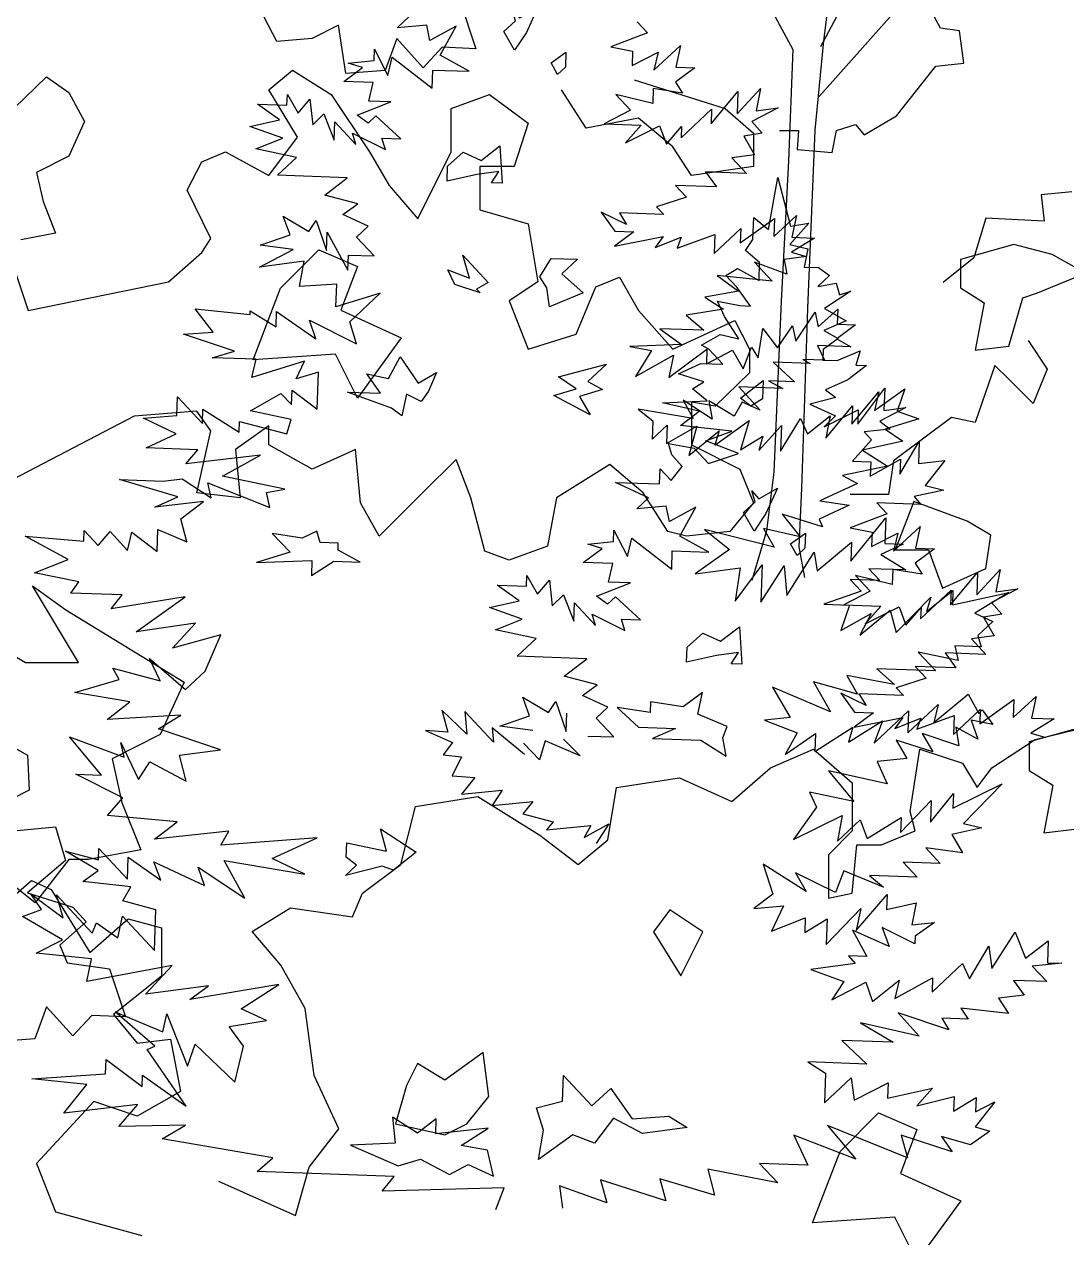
# Model space of a CAD drawing. Header units: inches. Extents: x 11.9 to 85.3, y 21.1 to 37.4.
# Drawn here: x 49.8044 to 50.142, y 23.2038 to 23.5966 of the extents above; entities that cross this region are included whole.
import ezdxf

# ---------------------------------------------------------------- set-up
doc = ezdxf.new("R2010")
doc.units = ezdxf.units.IN
doc.header["$MEASUREMENT"] = 0
doc.layers.add('CAY', color=94, linetype='Continuous')
doc.layers.add('CAY-3', color=61, linetype='Continuous')

# ---------------------------------------------------------------- blocks, each defined once
blk = doc.blocks.new('A$C76451831')
at = {"layer": 'CAY'}
for p, q in [((2471.78, 2031.89), (2478.52, 2069.28)), ((2478.52, 2069.28), (2487.71, 2034.06)), ((2460.65, 2024.58), (2461.2, 2040.42)), ((2461.2, 2040.42), (2471.78, 2031.89)), ((2500.93, 2036.32), (2487.25, 2020.93)), ((2487.71, 2034.06), (2500.93, 2036.32)), ((2455.38, 2016.6), (2460.65, 2024.58)), ((2465.51, 2008.09), (2455.38, 2016.6)), ((2487.25, 2020.93), (2500.28, 2017.75)), ((2500.28, 2017.75), (2497.56, 2004.7)), ((2465.05, 1994.95), (2465.51, 2008.09)), ((2497.56, 2004.7), (2507.97, 2004.34)), ((2507.97, 2004.34), (2515.93, 1998.62)), ((2441.16, 1998.51), (2449.49, 2003.66)), ((2449.02, 1990.07), (2441.16, 1998.51)), ((2449.49, 2003.66), (2465.05, 1994.95)), ((2515.93, 1998.62), (2507.5, 1990.75)), ((2458.97, 1976.58), (2449.02, 1990.07)), ((2507.5, 1990.75), (2520.72, 1993.01)), ((2531.39, 1987.2), (2512.38, 1974.72)), ((2520.72, 1993.01), (2523.15, 1984.77)), ((2523.15, 1984.77), (2531.39, 1987.2)), ((2435.08, 1980.13), (2451.28, 1976.85)), ((2440.13, 1969.08), (2435.08, 1980.13)), ((2450.44, 1952.85), (2440.13, 1969.08)), ((2451.28, 1976.85), (2458.97, 1976.58)), ((2512.38, 1974.72), (2527.93, 1966.01)), ((2527.93, 1966.01), (2511.82, 1958.87)), ((2423.54, 1948.35), (2436.95, 1956.04)), ((2436.95, 1956.04), (2450.44, 1952.85)), ((2522.04, 1953.07), (2511.35, 1945.28)), ((2511.82, 1958.87), (2522.04, 1953.07)), ((2428.88, 1945.44), (2423.54, 1948.35)), ((2438.93, 1934.67), (2428.88, 1945.44)), ((2511.35, 1945.28), (2511.08, 1937.59)), ((2521.49, 1937.22), (2538.05, 1944.35)), ((2538.05, 1944.35), (2534.97, 1934.03)), ((2406.96, 1927.62), (2423.09, 1935.22)), ((2423.09, 1935.22), (2438.93, 1934.67)), ((2511.08, 1937.59), (2521.49, 1937.22)), ((2534.97, 1934.03), (2542.67, 1933.76)), ((2425.34, 1921.99), (2406.96, 1927.62)), ((2542.67, 1933.76), (2529.16, 1923.36)), ((2417.01, 1916.85), (2425.34, 1921.99)), ((2427.58, 1908.32), (2417.01, 1916.85)), ((2529.16, 1923.36), (2513.05, 1916.21)), ((2536.2, 1891.38), (2555.69, 1917.44)), ((2555.69, 1917.44), (2555.12, 1901.14)), ((2395.35, 1906.72), (2427.58, 1908.32)), ((2520.56, 1910.51), (2501.81, 1905.72)), ((2513.05, 1916.21), (2520.56, 1910.51)), ((2421.88, 1900.81), (2395.35, 1906.72)), ((2408.38, 1890.4), (2421.88, 1900.81)), ((2501.81, 1905.72), (2520.1, 1897.38)), ((2512.12, 1889.5), (2536.57, 1901.79)), ((2536.57, 1901.79), (2536.2, 1891.38)), ((2571.06, 1903.31), (2552.14, 1893.54)), ((2555.12, 1901.14), (2571.06, 1903.31)), ((2445.4, 1886.39), (2408.38, 1890.4)), ((2520.1, 1897.38), (2512.12, 1889.5)), ((2552.14, 1893.54), (2559.64, 1887.84)), ((2426.57, 1879.34), (2445.4, 1886.39)), ((2559.64, 1887.84), (2540.99, 1885.77)), ((2540.99, 1885.77), (2546.23, 1880.15)), ((2402.2, 1869.31), (2399.77, 1877.55)), ((2399.77, 1877.55), (2418.24, 1874.19)), ((2418.24, 1874.19), (2428.72, 1862.94)), ((2450.28, 1870.35), (2426.57, 1879.34)), ((2546.23, 1880.15), (2532.55, 1864.76)), ((2566.67, 1855.41), (2580.63, 1878.94)), ((2580.63, 1878.94), (2580.08, 1863.1)), ((2409.61, 1860.89), (2402.2, 1869.31)), ((2428.72, 1862.94), (2450.28, 1870.35)), ((2532.55, 1864.76), (2545.68, 1864.3)), ((2545.31, 1853.88), (2567.05, 1866.27)), ((2545.68, 1864.3), (2545.31, 1853.88)), ((2567.05, 1866.27), (2566.67, 1855.41)), ((2580.08, 1863.1), (2599.18, 1865.15)), ((2599.18, 1865.15), (2584.95, 1847.06)), ((2393.31, 1848.31), (2393.69, 1859.18)), ((2393.69, 1859.18), (2401.56, 1850.74)), ((2401.56, 1850.74), (2409.61, 1860.89)), ((2361.63, 1849.42), (2393.31, 1848.31)), ((2385.26, 1838.17), (2361.63, 1849.42)), ((2584.95, 1847.06), (2598.44, 1843.87)), ((2376.83, 1830.3), (2385.26, 1838.17)), ((2598.44, 1843.87), (2576.97, 1839.18)), ((2576.97, 1839.18), (2581.76, 1833.57)), ((2398.19, 1832.28), (2376.83, 1830.3)), ((2400.53, 1821.31), (2398.19, 1832.28)), ((2419.46, 1831.53), (2400.53, 1821.31)), ((2407.86, 1810.63), (2419.46, 1831.53)), ((2581.76, 1833.57), (2550.08, 1834.68)), ((2550.08, 1834.68), (2557.51, 1826.71)), ((2557.51, 1826.71), (2530.88, 1816.76)), ((2360.15, 1806.86), (2360.43, 1815.01)), ((2360.43, 1815.01), (2370.19, 1796.08)), ((2530.88, 1816.76), (2546.62, 1813.49)), ((2546.62, 1813.49), (2546.26, 1803.08)), ((2546.26, 1803.08), (2565.18, 1812.84)), ((2562.01, 1799.81), (2581.21, 1817.72)), ((2565.18, 1812.84), (2562.01, 1799.81)), ((2581.21, 1817.72), (2577.94, 1801.97)), ((2341.5, 1804.79), (2360.15, 1806.86)), ((2351.81, 1801.71), (2341.5, 1804.79)), ((2370.19, 1796.08), (2373.37, 1809.12)), ((2373.37, 1809.12), (2402.04, 1786.81)), ((2428.75, 1799.02), (2407.86, 1810.63)), ((2338.32, 1791.75), (2351.81, 1801.71)), ((2402.04, 1786.81), (2402.5, 1799.94)), ((2402.5, 1799.94), (2428.75, 1799.02)), ((2591.52, 1801.5), (2577.56, 1791.1)), ((2577.94, 1801.97), (2591.52, 1801.5)), ((2359.59, 1791.01), (2338.32, 1791.75)), ((2356.4, 1777.52), (2359.59, 1791.01)), ((2561.55, 1786.68), (2561.17, 1775.81)), ((2582.72, 1783.22), (2561.55, 1786.68)), ((2577.56, 1791.1), (2582.72, 1783.22)), ((2622.08, 1768.24), (2639.04, 1786.69)), ((2639.04, 1786.69), (2635.75, 1770.49)), ((2297.39, 1774.6), (2297.66, 1782.29)), ((2297.66, 1782.29), (2305.35, 1768.88)), ((2305.35, 1768.88), (2313.86, 1779.01)), ((2313.86, 1779.01), (2315.93, 1760.35)), ((2347.89, 1767.39), (2372.24, 1776.97)), ((2372.24, 1776.97), (2356.4, 1777.52)), ((2561.17, 1775.81), (2534.65, 1782.18)), ((2534.65, 1782.18), (2545.14, 1770.93)), ((2603.25, 1761.19), (2622.65, 1784.54)), ((2622.65, 1784.54), (2622.08, 1768.24)), ((2292.03, 1763.9), (2276.12, 1775.34)), ((2276.12, 1775.34), (2297.39, 1774.6)), ((2315.93, 1760.35), (2323.91, 1768.23)), ((2323.91, 1768.23), (2331.4, 1749.38)), ((2545.14, 1770.93), (2526.22, 1761.16)), ((2581.6, 1751.07), (2603.62, 1771.61)), ((2603.62, 1771.61), (2603.25, 1761.19)), ((2651.69, 1772.65), (2632.77, 1762.88)), ((2635.75, 1770.49), (2651.69, 1772.65)), ((2270.57, 1759.21), (2292.03, 1763.9)), ((2294.29, 1750.68), (2270.57, 1759.21)), ((2331.4, 1749.38), (2331.86, 1762.51)), ((2331.86, 1762.51), (2347.15, 1746.11)), ((2355.85, 1761.67), (2347.89, 1767.39)), ((2361.47, 1766.92), (2355.85, 1761.67)), ((2379.47, 1750.42), (2361.47, 1766.92)), ((2526.22, 1761.16), (2552.92, 1760.23)), ((2552.92, 1760.23), (2541.6, 1747.48)), ((2541.6, 1747.48), (2566.05, 1759.77)), ((2566.05, 1759.77), (2571.02, 1746.45)), ((2571.02, 1746.45), (2581.89, 1759.22)), ((2581.89, 1759.22), (2581.6, 1751.07)), ((2632.77, 1762.88), (2640.18, 1754.46)), ((2275, 1743.19), (2294.29, 1750.68)), ((2347.15, 1746.11), (2344.72, 1754.36)), ((2344.72, 1754.36), (2368.33, 1742.65)), ((2365.9, 1750.9), (2379.47, 1750.42)), ((2368.33, 1742.65), (2365.9, 1750.9)), ((2640.18, 1754.46), (2626.96, 1752.21)), ((2626.96, 1752.21), (2634.64, 1738.79)), ((2304.23, 1736.73), (2275, 1743.19)), ((2290.64, 1724.06), (2304.23, 1736.73)), ((2634.64, 1738.79), (2618.26, 1736.64)), ((2618.26, 1736.64), (2628.74, 1725.4)), ((2340.88, 1722.3), (2290.64, 1724.06)), ((2628.74, 1725.4), (2599.32, 1726.42)), ((2599.32, 1726.42), (2607.1, 1715.73)), ((2324.58, 1709.73), (2340.88, 1722.3)), ((2577.68, 1716.75), (2585.55, 1708.32)), ((2607.1, 1715.73), (2577.68, 1716.75)), ((2348.38, 1703.45), (2324.58, 1709.73)), ((2585.55, 1708.32), (2564.01, 1701.36)), ((2337.68, 1695.67), (2348.38, 1703.45)), ((2564.01, 1701.36), (2569.25, 1695.74)), ((2294.59, 1694.45), (2313.24, 1683.37)), ((2299.57, 1681.13), (2294.59, 1694.45)), ((2313.24, 1683.37), (2318.5, 1691.35)), ((2318.5, 1691.35), (2325.91, 1669.79)), ((2355.97, 1687.32), (2337.68, 1695.67)), ((2523.99, 1697.32), (2533.94, 1683.83)), ((2542.26, 1688.52), (2523.99, 1697.32)), ((2569.25, 1695.74), (2537.11, 1696.86)), ((2537.11, 1696.86), (2542.26, 1688.52)), ((2624.27, 1675.23), (2648.9, 1692.96)), ((2648.45, 1679.83), (2664.84, 1695.12)), ((2648.9, 1692.96), (2648.45, 1679.83)), ((2664.84, 1695.12), (2661.57, 1679.37)), ((2236.31, 1685.23), (2240.6, 1669.26)), ((2254.38, 1667.88), (2236.31, 1685.23)), ((2252.8, 1684.11), (2254.38, 1667.88)), ((2273.61, 1662.02), (2252.8, 1684.11)), ((2278.01, 1673.72), (2299.57, 1681.13)), ((2325.91, 1669.79), (2326.36, 1682.92)), ((2347.54, 1679.46), (2355.97, 1687.32)), ((2547.52, 1683.35), (2533.56, 1672.96)), ((2533.94, 1683.83), (2547.52, 1683.35)), ((2578.82, 1671.38), (2605.9, 1681.31)), ((2605.43, 1667.73), (2624.63, 1685.65)), ((2605.9, 1681.31), (2605.43, 1667.73)), ((2624.63, 1685.65), (2624.27, 1675.23)), ((2272.6, 1672.39), (2273.61, 1662.02)), ((2295.85, 1653.27), (2272.6, 1672.39)), ((2301.92, 1670.62), (2278.01, 1673.72)), ((2360.21, 1665.87), (2347.54, 1679.46)), ((2533.56, 1672.96), (2568.69, 1679.89)), ((2568.69, 1679.89), (2562.98, 1671.93)), ((2562.98, 1671.93), (2581.82, 1679.44)), ((2581.82, 1679.44), (2578.82, 1671.38)), ((2677.86, 1678.8), (2661.19, 1668.5)), ((2661.57, 1679.37), (2677.86, 1678.8)), ((2664.25, 1664.12), (2722.62, 1678.28)), ((2224.56, 1670.43), (2244.05, 1661.86)), ((2240.6, 1669.26), (2224.56, 1670.43)), ((2310.84, 1662.93), (2306.71, 1649.32)), ((2336, 1652.18), (2310.84, 1662.93)), ((2323.91, 1664.2), (2336, 1652.18)), ((2341.65, 1666.52), (2360.21, 1665.87)), ((2633, 1643.47), (2664.25, 1664.12)), ((2661.19, 1668.5), (2671.96, 1665.41)), ((2244.05, 1661.86), (2237.18, 1653)), ((2306.71, 1649.32), (2295.06, 1661.39)), ((2473.21, 1643.47), (2504.46, 1657.04)), ((2504.46, 1657.04), (2532.18, 1632.86)), ((2574.04, 1612.21), (2581.11, 1657.04)), ((2581.11, 1657.04), (2611.77, 1647.01)), ((2237.18, 1653), (2250.52, 1651.57)), ((2250.52, 1651.57), (2243.68, 1637.7)), ((2611.77, 1647.01), (2622.39, 1629.32)), ((2243.68, 1637.7), (2260.17, 1636.58)), ((2260.17, 1636.58), (2250.41, 1624.7)), ((2362.36, 1629.32), (2407.77, 1636.4)), ((2407.77, 1636.4), (2445.5, 1619.29)), ((2445.5, 1619.29), (2473.21, 1643.47)), ((2622.39, 1629.32), (2633, 1643.47)), ((2250.41, 1624.7), (2279.71, 1627.56)), ((2279.71, 1627.56), (2272.61, 1616.4)), ((2355.88, 1591.57), (2362.36, 1629.32)), ((2532.18, 1632.86), (2532.18, 1598.05)), ((2217.32, 1615.75), (2262.13, 1622.83)), ((2262.13, 1622.83), (2306.94, 1595.11)), ((2272.61, 1616.4), (2301.91, 1619.26)), ((2301.91, 1619.26), (2294.59, 1610.35)), ((2206.7, 1573.87), (2217.32, 1615.75)), ((2294.59, 1610.35), (2316.52, 1604.76)), ((2577.58, 1598.05), (2574.04, 1612.21)), ((2316.52, 1604.76), (2311.64, 1598.82)), ((2311.64, 1598.82), (2343.64, 1601.95)), ((2339.03, 1593.3), (2356.71, 1603.22)), ((2343.64, 1601.95), (2339.03, 1593.3)), ((2356.71, 1603.22), (2347.62, 1589.13)), ((2306.94, 1595.11), (2334.65, 1573.87)), ((2532.18, 1598.05), (2515.08, 1580.95)), ((2553.4, 1588.03), (2577.58, 1598.05)), ((2334.65, 1573.87), (2355.88, 1591.57)), ((2532.18, 1553.22), (2535.71, 1588.03)), ((2535.71, 1588.03), (2553.4, 1588.03)), ((2515.08, 1580.95), (2515.08, 1549.69)), ((2178.99, 1553.22), (2206.7, 1573.87)), ((1916.21, 1541.69), (1940.38, 1562.33)), ((1940.38, 1562.33), (1954.53, 1555.85)), ((1954.53, 1555.85), (1982.25, 1510.43)), ((2171.92, 1536.12), (2178.99, 1553.22)), ((2515.08, 1549.69), (2532.18, 1553.22)), ((2099.39, 1525.5), (2127.11, 1542.61)), ((2127.11, 1542.61), (2171.92, 1536.12)), ((1982.25, 1510.43), (2009.96, 1534.61)), ((2009.96, 1534.61), (2034.13, 1528.12)), ((2034.13, 1528.12), (2034.13, 1493.32)), ((2120.03, 1501.32), (2099.39, 1525.5)), ((2137.72, 1470.05), (2120.03, 1501.32)), ((2034.13, 1493.32), (1999.34, 1465.6)), ((2144.2, 1421.69), (2137.72, 1470.05)), ((1999.34, 1465.6), (2016.44, 1444.95)), ((2016.44, 1444.95), (2040.62, 1447.9)), ((2040.62, 1447.9), (2047.69, 1410.15)), ((2161.89, 1383.34), (2144.2, 1421.69)), ((2047.69, 1410.15), (2016.44, 1392.45)), ((1985.19, 1403.07), (1943.92, 1358.24)), ((2016.44, 1392.45), (1985.19, 1403.07)), ((2140.67, 1355.62), (2161.89, 1383.34)), ((1943.92, 1358.24), (1957.48, 1323.44)), ((2130.64, 1320.82), (2140.67, 1355.62)), ((2075.22, 1345.59), (2130.64, 1320.82)), ((1957.48, 1323.44), (2019.98, 1306.33)), ((5325.65, 852.04), (5334.08, 859.91)), ((5347.01, 854.01), (5325.65, 852.04)), ((5349.35, 843.05), (5347.01, 854.01)), ((5368.29, 853.27), (5349.35, 843.05)), ((5356.68, 832.37), (5368.29, 853.27)), ((5498.9, 856.42), (5506.33, 848.45)), ((5506.33, 848.45), (5479.7, 838.5)), ((5308.97, 828.6), (5309.25, 836.75)), ((5309.25, 836.75), (5319.01, 817.82)), ((5377.57, 820.76), (5356.68, 832.37)), ((5479.7, 838.5), (5495.44, 835.23)), ((5495.44, 835.23), (5495.08, 824.82)), ((5495.08, 824.82), (5514, 834.58)), ((5510.83, 821.55), (5530.03, 839.46)), ((5514, 834.58), (5510.83, 821.55)), ((5530.03, 839.46), (5526.76, 823.71)), ((5287.14, 813.49), (5300.63, 823.45)), ((5290.32, 826.53), (5308.97, 828.6)), ((5300.63, 823.45), (5290.32, 826.53)), ((5319.01, 817.82), (5322.19, 830.85)), ((5322.19, 830.85), (5350.86, 808.55)), ((5540.34, 823.24), (5526.38, 812.84)), ((5526.76, 823.71), (5540.34, 823.24)), ((5049.44, 794.06), (5072.63, 816.87)), ((5072.63, 816.87), (5088.75, 805.47)), ((5350.86, 808.55), (5351.32, 821.68)), ((5351.32, 821.68), (5377.57, 820.76)), ((5088.75, 805.47), (5100.15, 784.63)), ((5308.42, 812.75), (5287.14, 813.49)), ((5305.23, 799.26), (5308.42, 812.75)), ((5510.37, 808.42), (5509.99, 797.55)), ((5531.55, 804.96), (5510.37, 808.42)), ((5526.38, 812.84), (5531.55, 804.96)), ((5552.08, 782.93), (5571.47, 806.28)), ((5570.9, 789.98), (5587.86, 808.43)), ((5571.47, 806.28), (5570.9, 789.98)), ((5587.86, 808.43), (5584.57, 792.23)), ((5240.86, 785.64), (5224.94, 797.08)), ((5224.94, 797.08), (5246.21, 796.33)), ((5246.21, 796.33), (5246.48, 804.03)), ((5246.48, 804.03), (5254.17, 790.62)), ((5254.17, 790.62), (5262.68, 800.75)), ((5262.68, 800.75), (5264.75, 782.09)), ((5296.71, 789.13), (5321.07, 798.71)), ((5321.07, 798.71), (5305.23, 799.26)), ((5509.99, 797.55), (5483.48, 803.92)), ((5483.48, 803.92), (5493.96, 792.67)), ((5264.75, 782.09), (5272.73, 789.97)), ((5272.73, 789.97), (5280.23, 771.12)), ((5304.67, 783.41), (5296.71, 789.13)), ((5310.29, 788.66), (5304.67, 783.41)), ((5328.3, 772.16), (5310.29, 788.66)), ((5493.96, 792.67), (5475.04, 782.9)), ((5530.42, 772.81), (5552.44, 793.35)), ((5552.44, 793.35), (5552.08, 782.93)), ((5600.51, 794.39), (5581.59, 784.62)), ((5584.57, 792.23), (5600.51, 794.39)), ((5100.15, 784.63), (5088.75, 759.46)), ((5219.39, 780.95), (5240.86, 785.64)), ((5243.11, 772.42), (5219.39, 780.95)), ((5280.23, 771.12), (5280.68, 784.25)), ((5280.68, 784.25), (5295.97, 767.85)), ((5475.04, 782.9), (5501.74, 781.97)), ((5501.74, 781.97), (5490.42, 769.22)), ((5490.42, 769.22), (5514.87, 781.51)), ((5514.87, 781.51), (5519.84, 768.19)), ((5519.84, 768.19), (5530.71, 780.96)), ((5530.71, 780.96), (5530.42, 772.81)), ((5581.59, 784.62), (5589, 776.2)), ((5223.82, 764.93), (5243.11, 772.42)), ((5295.97, 767.85), (5293.54, 776.09)), ((5293.54, 776.09), (5317.15, 764.39)), ((5314.72, 772.64), (5328.3, 772.16)), ((5317.15, 764.39), (5314.72, 772.64)), ((5589, 776.2), (5575.78, 773.95)), ((5575.78, 773.95), (5583.47, 760.53)), ((5253.05, 758.47), (5223.82, 764.93)), ((5088.75, 759.46), (5065.56, 747.66)), ((5239.46, 745.8), (5253.05, 758.47)), ((5583.47, 760.53), (5567.08, 758.38)), ((5567.08, 758.38), (5577.56, 747.14)), ((5065.56, 747.66), (5070.27, 726.82)), ((5289.7, 744.04), (5239.46, 745.8)), ((5273.4, 731.46), (5289.7, 744.04)), ((5577.56, 747.14), (5548.14, 748.16)), ((5548.14, 748.16), (5555.93, 737.47)), ((5526.51, 738.49), (5534.37, 730.06)), ((5555.93, 737.47), (5526.51, 738.49)), ((5070.27, 726.82), (5079.31, 704.01)), ((5297.2, 725.19), (5273.4, 731.46)), ((5534.37, 730.06), (5512.83, 723.1)), ((5286.51, 717.41), (5297.2, 725.19)), ((5472.81, 719.06), (5482.76, 705.57)), ((5491.08, 710.26), (5472.81, 719.06)), ((5518.07, 717.48), (5485.93, 718.6)), ((5485.93, 718.6), (5491.08, 710.26)), ((5512.83, 723.1), (5518.07, 717.48)), ((5248.39, 702.87), (5243.42, 716.19)), ((5243.42, 716.19), (5262.06, 705.11)), ((5262.06, 705.11), (5267.32, 713.09)), ((5267.32, 713.09), (5274.73, 691.52)), ((5304.79, 709.06), (5286.51, 717.41)), ((5296.36, 701.2), (5304.79, 709.06)), ((5573.09, 696.97), (5597.73, 714.7)), ((5597.27, 701.57), (5613.66, 716.86)), ((5597.73, 714.7), (5597.27, 701.57)), ((5613.66, 716.86), (5610.39, 701.11)), ((5079.31, 704.01), (5054.16, 699.29)), ((5226.83, 695.46), (5248.39, 702.87)), ((5274.73, 691.52), (5275.19, 704.66)), ((5275.19, 704.66), (5290.09, 677.39)), ((5309.03, 687.61), (5296.36, 701.2)), ((5496.34, 705.09), (5482.38, 694.7)), ((5482.38, 694.7), (5517.52, 701.63)), ((5482.76, 705.57), (5496.34, 705.09)), ((5517.52, 701.63), (5511.8, 693.67)), ((5511.8, 693.67), (5530.64, 701.17)), ((5527.64, 693.12), (5554.72, 703.05)), ((5530.64, 701.17), (5527.64, 693.12)), ((5554.25, 689.47), (5573.45, 707.39)), ((5554.72, 703.05), (5554.25, 689.47)), ((5573.45, 707.39), (5573.09, 696.97)), ((5626.69, 700.54), (5610.01, 690.24)), ((5610.39, 701.11), (5626.69, 700.54)), ((5226.28, 679.62), (5250.74, 692.36)), ((5250.74, 692.36), (5226.83, 695.46)), ((5258.6, 683.93), (5226.28, 679.62)), ((5255.24, 665.46), (5258.6, 683.93)), ((5290.09, 677.39), (5290.47, 688.25)), ((5290.47, 688.25), (5309.03, 687.61)), ((5606.74, 674.49), (5583.48, 683.01)), ((5583.48, 683.01), (5596.14, 669.42)), ((5620.78, 687.15), (5604.85, 684.98)), ((5604.85, 684.98), (5606.74, 674.49)), ((5610.01, 690.24), (5620.78, 687.15)), ((5282.04, 667.24), (5255.24, 665.46)), ((5281.47, 650.94), (5282.04, 667.24)), ((5596.14, 669.42), (5556.41, 673.53)), ((5556.41, 673.53), (5571.87, 662.11)), ((5313.53, 660.7), (5281.47, 650.94)), ((5291.51, 640.16), (5313.53, 660.7)), ((5571.87, 662.11), (5547.71, 657.97)), ((5547.71, 657.97), (5561, 649.34)), ((5179.91, 649.5), (5219.64, 645.39)), ((5192.92, 632.73), (5179.91, 649.5)), ((5219.64, 645.39), (5219.74, 648.11)), ((5219.74, 648.11), (5238.37, 636.58)), ((5561, 649.34), (5534.11, 644.84)), ((5629.44, 636.52), (5643.47, 649.18)), ((5643.47, 649.18), (5643.09, 638.31)), ((5238.37, 636.58), (5238.75, 647.45)), ((5238.75, 647.45), (5267.07, 627.87)), ((5262.55, 641.18), (5296.39, 624.13)), ((5267.07, 627.87), (5262.55, 641.18)), ((5296.39, 624.13), (5291.51, 640.16)), ((5534.11, 644.84), (5546.87, 633.97)), ((5613.22, 626.21), (5627.08, 647.03)), ((5627.08, 647.03), (5629.44, 636.52)), ((5171.57, 631.21), (5192.92, 632.73)), ((5208.3, 619.04), (5171.57, 631.21)), ((5515.19, 635.07), (5530.65, 623.65)), ((5546.87, 633.97), (5515.19, 635.07)), ((5586.05, 614.01), (5589.51, 635.2)), ((5589.51, 635.2), (5599.9, 621.24)), ((5599.9, 621.24), (5610.88, 637.17)), ((5610.88, 637.17), (5613.22, 626.21)), ((5656.22, 637.86), (5642.73, 627.9)), ((5643.09, 638.31), (5656.22, 637.86)), ((5530.65, 623.65), (5493.44, 622.23)), ((5493.44, 622.23), (5509.21, 619.42)), ((5575.36, 606.23), (5581.34, 621.88)), ((5581.34, 621.88), (5586.05, 614.01)), ((5628.96, 622.94), (5634.03, 612.34)), ((5652.95, 622.1), (5628.96, 622.94)), ((5642.73, 627.9), (5652.95, 622.1)), ((5192.27, 614.16), (5208.3, 619.04)), ((5223.95, 613.06), (5192.27, 614.16)), ((5220.78, 600.02), (5223.95, 613.06)), ((5509.21, 619.42), (5497.68, 600.78)), ((5497.68, 600.78), (5524.95, 616.15)), ((5521.67, 599.94), (5549.11, 620.29)), ((5524.95, 616.15), (5521.67, 599.94)), ((5549.11, 620.29), (5548.75, 609.88)), ((5548.75, 609.88), (5567.67, 619.64)), ((5567.67, 619.64), (5575.36, 606.23)), ((5618.19, 612.89), (5623.52, 609.98)), ((5634.03, 612.34), (5618.19, 612.89)), ((5258.8, 611.84), (5220.78, 600.02)), ((5252.91, 598.9), (5258.8, 611.84)), ((5268.94, 603.78), (5252.91, 598.9)), ((5268.01, 577.07), (5268.94, 603.78)), ((5596.82, 610.92), (5612.19, 596.78)), ((5623.52, 609.98), (5596.82, 610.92)), ((5612.19, 596.78), (5593.63, 597.43)), ((5593.63, 597.43), (5603.87, 592.08)), ((5219.94, 576.02), (5241.67, 588.41)), ((5241.67, 588.41), (5249.55, 580.43)), ((5249.55, 580.43), (5249.91, 590.84)), ((5249.91, 590.84), (5268.01, 577.07)), ((5603.87, 592.08), (5572.18, 593.19)), ((5572.18, 593.19), (5587.46, 576.34)), ((5653.72, 566.32), (5673.11, 589.67)), ((5669.92, 576.18), (5691.77, 591.73)), ((5673.11, 589.67), (5669.92, 576.18)), ((5691.77, 591.73), (5686.22, 575.61)), ((5166.8, 572.44), (5167.27, 586.02)), ((5167.27, 586.02), (5185.18, 566.81)), ((5552.79, 569.84), (5531.98, 583.71)), ((5531.98, 583.71), (5539.21, 570.31)), ((5568.73, 572), (5550.53, 583.07)), ((5550.53, 583.07), (5552.79, 569.84)), ((5574.52, 582.23), (5568.73, 572)), ((5587.46, 576.34), (5574.52, 582.23)), ((5634.78, 556.1), (5654.18, 579.45)), ((5654.18, 579.45), (5653.72, 566.32)), ((5142.71, 570.56), (5166.8, 572.44)), ((5166.34, 559.31), (5142.71, 570.56)), ((5185.18, 566.81), (5185.54, 577.23)), ((5185.54, 577.23), (5211.69, 560.45)), ((5249.17, 569.56), (5219.94, 576.02)), ((5246.09, 559.24), (5249.17, 569.56)), ((5499.57, 577.14), (5510.15, 568.61)), ((5539.21, 570.31), (5499.57, 577.14)), ((5554.86, 551.18), (5579.49, 568.91)), ((5579.49, 568.91), (5573.32, 547.82)), ((5602.29, 546.81), (5616.7, 570.33)), ((5616.7, 570.33), (5621.75, 559.27)), ((5621.75, 559.27), (5638.07, 572.3)), ((5638.07, 572.3), (5634.78, 556.1)), ((5701.88, 570.07), (5677.61, 562.76)), ((5686.22, 575.61), (5701.88, 570.07)), ((5211.69, 560.45), (5211.96, 568.14)), ((5211.96, 568.14), (5246.09, 559.24)), ((5510.15, 568.61), (5509.69, 555.48)), ((5509.69, 555.48), (5520.47, 565.53)), ((5520.47, 565.53), (5520.01, 552.4)), ((5520.01, 552.4), (5541.74, 564.79)), ((5541.74, 564.79), (5536.02, 543.68)), ((5536.02, 543.68), (5557.94, 561.5)), ((5557.94, 561.5), (5554.86, 551.18)), ((5586.44, 547.36), (5602.93, 565.37)), ((5602.93, 565.37), (5602.29, 546.81)), ((5677.61, 562.76), (5690.45, 554.15)), ((5144.69, 549.18), (5166.34, 559.31)), ((5573.32, 547.82), (5589.52, 557.68)), ((5589.52, 557.68), (5586.44, 547.36)), ((5690.45, 554.15), (5661.22, 547.47)), ((5181.8, 547.89), (5144.69, 549.18)), ((5173.29, 537.76), (5181.8, 547.89)), ((5226.98, 544.04), (5173.29, 537.76)), ((5199.71, 528.68), (5226.98, 544.04)), ((5661.22, 547.47), (5679.4, 535.95)), ((5679.4, 535.95), (5646.99, 529.38)), ((5683.65, 539.8), (5680.11, 515.62)), ((5125.31, 526.29), (5156.99, 525.18)), ((5167.47, 513.94), (5125.31, 526.29)), ((5156.99, 525.18), (5170.65, 526.97)), ((5170.65, 526.97), (5191.46, 513.1)), ((5244.7, 519.4), (5199.71, 528.68)), ((5646.99, 529.38), (5657.66, 523.56)), ((5189.12, 524.06), (5233.82, 506.18)), ((5191.46, 513.1), (5189.12, 524.06)), ((5231.48, 517.14), (5244.7, 519.4)), ((5233.82, 506.18), (5231.48, 517.14)), ((5657.66, 523.56), (5630.49, 510.91)), ((5150.9, 506.35), (5167.47, 513.94)), ((5185.94, 510.57), (5150.9, 506.35)), ((5169.64, 497.99), (5185.94, 510.57)), ((5651.68, 507.91), (5630.03, 497.78)), ((5630.49, 510.91), (5651.68, 507.91)), ((5680.11, 515.62), (5652.4, 515.62)), ((5632.55, 492.25), (5603.42, 501.43)), ((5603.42, 501.43), (5616.44, 485.11)), ((5652.99, 467.51), (5678.1, 498.82)), ((5678.1, 498.82), (5677.45, 480.26)), ((5152.5, 474.56), (5153.06, 490.41)), ((5153.06, 490.41), (5174.04, 481.52)), ((5174.04, 481.52), (5169.64, 497.99)), ((5597.6, 477.61), (5547.29, 490.25)), ((5547.29, 490.25), (5565.37, 476.01)), ((5589.92, 491.02), (5597.6, 477.61)), ((5616.44, 485.11), (5589.92, 491.02)), ((5630.03, 497.78), (5632.55, 492.25)), ((5057.27, 485.6), (5099.74, 481.85)), ((5088.4, 468.64), (5057.27, 485.6)), ((5099.74, 481.85), (5100.01, 489.54)), ((5100.01, 489.54), (5110.05, 478.77)), ((5110.05, 478.77), (5118.57, 488.9)), ((5118.57, 488.9), (5131.23, 475.31)), ((5131.23, 475.31), (5134.41, 488.34)), ((5134.41, 488.34), (5152.5, 474.56)), ((5565.37, 476.01), (5540.74, 458.29)), ((5606.81, 442.83), (5626.47, 473.88)), ((5626.47, 473.88), (5628.73, 460.65)), ((5628.73, 460.65), (5653.46, 481.1)), ((5653.46, 481.1), (5652.99, 467.51)), ((5690.58, 479.8), (5674.45, 472.2)), ((5677.45, 480.26), (5690.58, 479.8)), ((5064.05, 459.07), (5088.4, 468.64)), ((5569.51, 438.7), (5589, 464.76)), ((5589, 464.76), (5588.07, 438.05)), ((5588.07, 438.05), (5604.84, 464.21)), ((5604.84, 464.21), (5606.81, 442.83)), ((5674.45, 472.2), (5692.64, 461.14)), ((5096, 452.51), (5064.05, 459.07)), ((5540.74, 458.29), (5573.06, 462.6)), ((5573.06, 462.6), (5569.51, 438.7)), ((5665.94, 462.08), (5673.8, 453.64)), ((5692.64, 461.14), (5665.94, 462.08)), ((5062.55, 449.63), (5086.72, 432.52)), ((5090.28, 444.55), (5096, 452.51)), ((5652.53, 454.38), (5660.39, 445.95)), ((5673.8, 453.64), (5652.53, 454.38)), ((5707.46, 431.16), (5726.57, 446.36)), ((5726.57, 446.36), (5726.2, 435.94)), ((5127.39, 443.26), (5090.28, 444.55)), ((5119.34, 433.11), (5127.39, 443.26)), ((5172.65, 441.67), (5119.34, 433.11)), ((5137.34, 416.61), (5172.65, 441.67)), ((5660.39, 445.95), (5633.33, 436.47)), ((5685.63, 416.05), (5710.54, 441.48)), ((5710.54, 441.48), (5707.46, 431.16)), ((5726.2, 435.94), (5766.85, 444.95)), ((5766.85, 444.95), (5742.31, 429.94)), ((5633.33, 436.47), (5651.88, 435.82)), ((5651.88, 435.82), (5645.8, 417.45)), ((5645.8, 417.45), (5667.53, 429.83)), ((5659.29, 414.25), (5681.21, 432.08)), ((5667.53, 429.83), (5659.29, 414.25)), ((5681.21, 432.08), (5685.63, 416.05)), ((5742.31, 429.94), (5755.24, 424.05)), ((5180.15, 422.83), (5137.34, 416.61)), ((5163.66, 404.81), (5180.15, 422.83)), ((5755.24, 424.05), (5744.47, 414)), ((5198.44, 414.48), (5163.66, 404.81)), ((5187.1, 388.13), (5198.44, 414.48)), ((5744.47, 414), (5746.9, 405.75)), ((5746.9, 405.75), (5727.89, 406.42)), ((5727.89, 406.42), (5730.24, 395.91)), ((5154.68, 381.1), (5147.08, 397.23)), ((5147.08, 397.23), (5173.04, 375.02)), ((5701.45, 401.9), (5714.12, 388.31)), ((5730.24, 395.91), (5701.45, 401.9)), ((5120.57, 390.45), (5154.68, 381.1)), ((5125.26, 382.13), (5120.57, 390.45)), ((5173.04, 375.02), (5187.1, 388.13)), ((5650.11, 385.11), (5657.8, 371.69)), ((5684.32, 378.47), (5650.11, 385.11)), ((5714.12, 388.31), (5671.57, 389.8)), ((5671.57, 389.8), (5684.32, 378.47)), ((5093.21, 372.82), (5125.26, 382.13)), ((5171.94, 380.31), (5154.84, 342.56)), ((5596.34, 376.56), (5609.18, 354.8)), ((5638.32, 358.77), (5596.34, 376.56)), ((5625.93, 380.51), (5638.32, 358.77)), ((5657.8, 371.69), (5625.93, 380.51)), ((5132.85, 366), (5093.21, 372.82)), ((5712.82, 351.18), (5737.55, 371.63)), ((5737.55, 371.63), (5745.22, 357.76)), ((5116.55, 353.42), (5132.85, 366)), ((5669.71, 336.37), (5694.53, 359.53)), ((5693.98, 343.68), (5715.99, 364.22)), ((5694.53, 359.53), (5693.98, 343.68)), ((5715.99, 364.22), (5712.82, 351.18)), ((5745.22, 357.76), (5747.58, 360.4)), ((5747.58, 360.4), (5755.36, 349.7)), ((5169.68, 356.55), (5116.55, 353.42)), ((5153.48, 346.69), (5169.68, 356.55)), ((5609.18, 354.8), (5590.52, 352.74)), ((5590.52, 352.74), (5614.23, 343.75)), ((5651.15, 337.02), (5675.71, 352.48)), ((5675.71, 352.48), (5669.71, 336.37)), ((5755.36, 349.7), (5739.62, 352.97)), ((5739.62, 352.97), (5744.58, 339.2)), ((5154.84, 342.56), (5120.06, 324.86)), ((5198.26, 331.53), (5153.48, 346.69)), ((5614.23, 343.75), (5605.53, 328.18)), ((5605.53, 328.18), (5627.35, 343.29)), ((5626.89, 330.16), (5654.25, 347.79)), ((5627.35, 343.29), (5626.89, 330.16)), ((5654.25, 347.79), (5651.15, 337.02)), ((5730.81, 334.24), (5704.39, 343.32)), ((5704.39, 343.32), (5712.08, 329.9)), ((5744.58, 339.2), (5728.57, 347.91)), ((5728.57, 347.91), (5730.81, 334.24)), ((5112.43, 313.22), (5089.38, 340.77)), ((5089.38, 340.77), (5128.75, 326.25)), ((5126.39, 336.76), (5139.05, 310.02)), ((5128.75, 326.25), (5126.39, 336.76)), ((5712.08, 329.9), (5685.64, 338.53)), ((5685.64, 338.53), (5693.33, 325.12)), ((5120.06, 324.86), (5127.13, 293.6)), ((5168.67, 327.57), (5198.26, 331.53)), ((5173.45, 308.82), (5168.67, 327.57)), ((5693.33, 325.12), (5671.96, 323.14)), ((5139.05, 310.02), (5147.21, 322.88)), ((5147.21, 322.88), (5173.45, 308.82)), ((5636.83, 316.21), (5655.1, 294.27)), ((5679.1, 307.03), (5636.83, 316.21)), ((5671.96, 323.14), (5679.1, 307.03)), ((5093.87, 313.86), (5112.43, 313.22)), ((5127.72, 296.82), (5093.87, 313.86)), ((5726.53, 289.51), (5762.02, 306.85)), ((5762.02, 306.85), (5734.29, 278.35)), ((5623.15, 300.82), (5628.22, 290.22)), ((5655.1, 294.27), (5623.15, 300.82)), ((5710.31, 279.19), (5726.89, 299.92)), ((5726.89, 299.92), (5726.53, 289.51)), ((5116.85, 284.05), (5127.72, 296.82)), ((5127.13, 293.6), (5140.69, 259.39)), ((5628.22, 290.22), (5611.54, 266.77)), ((5688.75, 271.78), (5710.86, 295.04)), ((5710.86, 295.04), (5710.31, 279.19)), ((5166.99, 279.58), (5116.85, 284.05)), ((5611.54, 266.77), (5646.58, 284.14)), ((5646.58, 284.14), (5643.22, 265.67)), ((5643.22, 265.67), (5659.62, 280.96)), ((5659.62, 280.96), (5664.59, 267.64)), ((5664.59, 267.64), (5689.13, 282.65)), ((5689.13, 282.65), (5688.75, 271.78)), ((5150.69, 267), (5166.99, 279.58)), ((5204.37, 272.83), (5150.69, 267)), ((5198.57, 262.61), (5204.37, 272.83)), ((5747.32, 275.18), (5725.86, 270.49)), ((5734.29, 278.35), (5747.32, 275.18)), ((5268.09, 267.89), (5198.57, 262.61)), ((5235.4, 253.16), (5268.09, 267.89)), ((5725.86, 270.49), (5733.55, 257.07)), ((5110.03, 244.39), (5086.5, 258.36)), ((5086.5, 258.36), (5110.3, 252.09)), ((5140.69, 259.39), (5102.96, 252.31)), ((5110.3, 252.09), (5110.58, 260.24)), ((5110.58, 260.24), (5131.11, 238.22)), ((5131.11, 238.22), (5131.66, 254.07)), ((5131.66, 254.07), (5155.1, 237.38)), ((5733.55, 257.07), (5706.94, 260.72)), ((5706.94, 260.72), (5717.43, 249.48)), ((5064.63, 221.05), (5029.84, 248.77)), ((5088.81, 252.31), (5064.63, 221.05)), ((5102.96, 252.31), (5088.81, 252.31)), ((5155.1, 237.38), (5150.12, 250.7)), ((5150.12, 250.7), (5186.68, 233.56)), ((5186.68, 233.56), (5182.16, 246.86)), ((5182.16, 246.86), (5215.82, 224.38)), ((5200.91, 251.65), (5259.03, 241.91)), ((5215.82, 224.38), (5200.91, 251.65)), ((5259.03, 241.91), (5235.4, 253.16)), ((5620.65, 229.28), (5589.62, 248.95)), ((5589.62, 248.95), (5596.57, 227.4)), ((5717.43, 249.48), (5690.72, 250.41)), ((5690.72, 250.41), (5700.77, 239.63)), ((5098.88, 236.62), (5110.03, 244.39)), ((5133.64, 232.69), (5098.88, 236.62)), ((5641.92, 228.54), (5612.96, 242.7)), ((5612.96, 242.7), (5620.65, 229.28)), ((5647.91, 244.2), (5641.92, 228.54)), ((5676.5, 232.32), (5647.91, 244.2)), ((5700.77, 239.63), (5666.37, 240.83)), ((5666.37, 240.83), (5676.5, 232.32)), ((5127.84, 222.47), (5133.64, 232.69)), ((5069.17, 216.35), (5061.4, 227.51)), ((5061.4, 227.51), (5084.82, 210.37)), ((5079.96, 226.86), (5105.73, 199.21)), ((5084.82, 210.37), (5079.96, 226.86)), ((5151.64, 216.19), (5127.84, 222.47)), ((5596.57, 227.4), (5583.06, 216.99)), ((5583.06, 216.99), (5604.43, 218.97)), ((5604.43, 218.97), (5595.64, 200.69)), ((5656.83, 201.27), (5679.04, 227.24)), ((5679.04, 227.24), (5678.66, 216.38)), ((5678.66, 216.38), (5700.12, 221.07)), ((5700.12, 221.07), (5696.85, 205.31)), ((5055.4, 211.39), (5069.17, 216.35)), ((5084.27, 194.52), (5055.4, 211.39)), ((5124.19, 195.85), (5127.46, 211.6)), ((5127.46, 211.6), (5150.61, 186.76)), ((5150.61, 186.76), (5151.64, 216.19)), ((5595.64, 200.69), (5619.99, 210.27)), ((5619.99, 210.27), (5619.62, 199.85)), ((5635.18, 191.15), (5660.1, 217.02)), ((5660.1, 217.02), (5656.83, 201.27)), ((5105.73, 199.21), (5108.71, 206.81)), ((5108.71, 206.81), (5124.19, 195.85)), ((5619.62, 199.85), (5635.83, 209.71)), ((5635.83, 209.71), (5635.18, 191.15)), ((5654.12, 201.37), (5664.33, 182.42)), ((5680.44, 189.57), (5654.12, 201.37)), ((5699.09, 191.64), (5675.48, 203.34)), ((5675.48, 203.34), (5680.44, 189.57)), ((5696.85, 205.31), (5713.22, 207.01)), ((5713.22, 207.01), (5699.28, 197.07)), ((5065.35, 184.75), (5084.27, 194.52)), ((5699.28, 197.07), (5699.09, 191.64)), ((5754.66, 173.83), (5771.43, 199.99)), ((5771.43, 199.99), (5778.93, 181.14)), ((5778.93, 181.14), (5795.23, 193.72)), ((5795.23, 193.72), (5794.68, 177.87)), ((5105.08, 180.65), (5065.35, 184.75)), ((5738.54, 166.23), (5752.5, 189.77)), ((5752.5, 189.77), (5754.66, 173.83)), ((5101.8, 164.44), (5105.08, 180.65)), ((5163.37, 175.89), (5101.8, 164.44)), ((5144.07, 155.26), (5163.37, 175.89)), ((5655.99, 177.27), (5624.12, 172.95)), ((5651.21, 182.88), (5655.99, 177.27)), ((5664.33, 182.42), (5651.21, 182.88)), ((5711.47, 156.75), (5733.48, 177.29)), ((5733.48, 177.29), (5738.54, 166.23)), ((5805.09, 177.51), (5783.72, 175.53)), ((5783.72, 175.53), (5794.2, 164.29)), ((5794.68, 177.87), (5805.09, 177.51)), ((5624.12, 172.95), (5647.84, 164.41)), ((5684.58, 152.25), (5711.83, 167.16)), ((5711.83, 167.16), (5711.47, 156.75)), ((5189.6, 161.37), (5144.07, 155.26)), ((5240.39, 162.32), (5176.11, 151.42)), ((5176.11, 151.42), (5189.6, 161.37)), ((5213.04, 144.69), (5240.39, 162.32)), ((5647.84, 164.41), (5639.22, 151.11)), ((5639.22, 151.11), (5663.68, 163.86)), ((5663.68, 163.86), (5668.64, 150.09)), ((5668.64, 150.09), (5687.75, 165.29)), ((5687.75, 165.29), (5684.58, 152.25)), ((5794.2, 164.29), (5770.22, 165.13)), ((5770.22, 165.13), (5778, 154.43)), ((5778, 154.43), (5759.35, 152.36)), ((5759.35, 152.36), (5766.66, 141.22)), ((5150.92, 117.85), (5122.33, 142.42)), ((5122.33, 142.42), (5156.72, 128.07)), ((5156.72, 128.07), (5159.44, 141.12)), ((5159.44, 141.12), (5174.44, 103.42)), ((5231.32, 136.34), (5213.04, 144.69)), ((5723.66, 129.58), (5686.93, 141.74)), ((5686.93, 141.74), (5702.2, 124.89)), ((5766.66, 141.22), (5732.36, 145.14)), ((5732.36, 145.14), (5737.52, 137.25)), ((5204.43, 131.84), (5231.32, 136.34)), ((5214.82, 117.88), (5204.43, 131.84)), ((5702.2, 124.89), (5659.94, 134.52)), ((5659.94, 134.52), (5683.47, 120.56)), ((5737.52, 137.25), (5718.51, 137.92)), ((5718.51, 137.92), (5723.66, 129.58)), ((5145.4, 115.32), (5150.92, 117.85)), ((5173.42, 74.45), (5145.4, 115.32)), ((5174.44, 103.42), (5179.97, 119.1)), ((5179.97, 119.1), (5208.47, 91.81)), ((5208.47, 91.81), (5214.82, 117.88)), ((5646.36, 121.85), (5664.34, 104.9)), ((5683.47, 120.56), (5646.36, 121.85)), ((5115.33, 97.78), (5115.69, 108.2)), ((5115.69, 108.2), (5141.75, 88.7)), ((5621.8, 106.39), (5634.65, 98.23)), ((5664.34, 104.9), (5621.8, 106.39)), ((5062.19, 94.2), (5115.33, 97.78)), ((5141.75, 88.7), (5142.03, 96.85)), ((5142.03, 96.85), (5173.42, 74.45)), ((5634.65, 98.23), (5633.91, 76.95)), ((5101.92, 90.09), (5062.19, 94.2)), ((5085.34, 69.36), (5101.92, 90.09)), ((5633.91, 76.95), (5653.12, 94.87)), ((5653.12, 94.87), (5655.28, 78.93)), ((5655.28, 78.93), (5679.72, 91.22)), ((5679.72, 91.22), (5679.35, 80.35)), ((5679.35, 80.35), (5711.76, 87.38)), ((5711.76, 87.38), (5700.44, 74.63)), ((5700.44, 74.63), (5727.42, 81.39)), ((5727.42, 81.39), (5727.05, 70.98)), ((5727.05, 70.98), (5743.26, 80.84)), ((5743.26, 80.84), (5742.89, 70.43)), ((5138.57, 75.66), (5085.34, 69.36)), ((5124.88, 59.82), (5138.57, 75.66)), ((5756.74, 77.65), (5742.51, 59.56)), ((5742.89, 70.43), (5756.74, 77.65)), ((5172.95, 60.86), (5124.88, 59.82)), ((5156.29, 51.02), (5172.95, 60.86)), ((5656.51, 36.27), (5611.8, 53.7)), ((5611.8, 53.7), (5621.92, 32.04)), ((5693.7, 37.24), (5636.06, 60.56)), ((5636.06, 60.56), (5656.51, 36.27)), ((5726.02, 41.55), (5689.29, 53.71)), ((5689.29, 53.71), (5693.7, 37.24)), ((5739.34, 46.52), (5718.26, 52.7)), ((5718.26, 52.7), (5726.02, 41.55)), ((5753.28, 56.46), (5739.34, 46.52)), ((5742.51, 59.56), (5753.28, 56.46)), ((5236.02, 37.35), (5156.29, 51.02)), ((5224.8, 27.32), (5236.02, 37.35)), ((5323.46, 23.87), (5224.8, 27.32)), ((5600.17, 19.2), (5549.77, 29.12)), ((5549.77, 29.12), (5554.55, 10.36)), ((5621.92, 32.04), (5587.07, 33.25)), ((5587.07, 33.25), (5600.17, 19.2)), ((5314.94, 13.29), (5323.46, 23.87)), ((5472.46, 21.39), (5476.87, 4.92)), ((5519.51, 6.15), (5472.46, 21.39)), ((5515.09, 22.17), (5519.51, 6.15)), ((5554.55, 10.36), (5515.09, 22.17)), ((5402.93, 15.66), (5314.94, 13.29)), ((5396.95, 0), (5402.93, 15.66)), ((5476.87, 4.92), (5442.85, 16.98)), ((5442.85, 16.98), (5445.02, 1.04))]:
    blk.add_line(p, q, dxfattribs=at)
for points in [[(2451.67, 1910.2), (2467.97, 1922.77), (2467.51, 1909.64), (2459.17, 1904.49)], [(2453.77, 1827.61), (2462.2, 1835.48), (2459.75, 1843.27), (2464.99, 1837.65), (2478.4, 1845.34), (2470.06, 1827.05), (2461.46, 1814.2)], [(2452.67, 1718.4), (2444.98, 1718.67), (2450.24, 1726.64), (2434.31, 1724.48), (2412.84, 1719.79), (2413.22, 1730.66), (2424.45, 1740.69), (2437.38, 1734.8), (2450.89, 1745.21)], [(2424.51, 1525.4), (2400.76, 1541.24), (2388.88, 1525.4), (2408.68, 1493.71)], [(2270.12, 1406.58), (2266.16, 1438.27), (2238.45, 1418.46), (2218.65, 1430.34), (2210.73, 1414.5), (2202.82, 1386.78), (2238.45, 1378.86), (2254.28, 1386.78)], [(2523.49, 1366.98), (2551.2, 1394.7), (2578.91, 1382.82), (2567.03, 1351.13), (2610.58, 1331.33), (2578.91, 1287.77), (2563.08, 1319.45), (2503.69, 1315.49)], [(5402.59, 849.35), (5411.02, 857.22), (5408.57, 865.01), (5413.82, 859.39), (5427.23, 867.08), (5418.88, 848.78), (5410.28, 835.94)], [(5401.49, 740.14), (5393.8, 740.41), (5399.06, 748.38), (5383.13, 746.22), (5361.67, 741.53), (5362.05, 752.4), (5373.27, 762.43), (5386.21, 756.54), (5399.71, 766.95)], [(5385.59, 660.91), (5367.22, 666.99), (5362.15, 677.59), (5377.8, 671.61), (5372.94, 688.09), (5391.29, 668.41), (5382.97, 663.72)], [(5433.75, 664.66), (5428.59, 672.55), (5436.76, 685.87), (5455.77, 685.2), (5444.52, 674.72), (5459.91, 661.03), (5435.54, 651)], [(5321.51, 577.92), (5289.74, 589.45), (5313.73, 588.62), (5303.79, 602.56), (5319.54, 599.29), (5327.79, 614.87), (5340.72, 595.83), (5354.13, 603.52), (5348.22, 590.13), (5342.97, 582.61), (5332.29, 587.97), (5329.02, 572.21)], [(5441.93, 600.46), (5476.69, 609.67), (5463.11, 597), (5473.78, 591.19), (5457.3, 586.32), (5464.99, 572.91), (5438.74, 586.97), (5454.77, 591.85)], [(5270.09, 480.89), (5267.66, 489.13), (5257.06, 484.06), (5235.43, 487.54), (5248.55, 473.93), (5224.28, 466.62), (5264.2, 467.94), (5263.82, 457.08), (5280.04, 467.39), (5299.05, 466.73), (5283.04, 475.45), (5283.22, 480.43)], [(1037.58, 376.89), (1009.87, 383.97), (971.54, 373.35), (971.54, 352.71), (988.64, 342.09), (982.16, 307.88), (1006.33, 310.83), (1016.36, 345.63), (1026.97, 349.17), (1061.76, 363.33)], [(5560.63, 340.18), (5563.63, 348.23), (5542.64, 357.13), (5545.91, 372.88), (5531.95, 362.49), (5508.51, 366.03), (5508.25, 358.33), (5484.35, 361.88), (5499.72, 347.75), (5526.42, 346.81), (5509.86, 339.69), (5544.71, 338.47), (5562.89, 326.95)], [(5288.9, 254.01), (5289.27, 264.43), (5318.06, 258.44), (5313.63, 274.46), (5339.33, 257.69), (5323.02, 244.66), (5314.96, 247.66), (5288.45, 240.88), (5296.41, 248.31)], [(5431.12, 57.29), (5426.24, 73.32), (5444.99, 78.11), (5445.64, 96.67), (5466.17, 74.65), (5479.75, 87.32), (5495.3, 65.47), (5521.65, 67.27), (5534.95, 59.1), (5502.63, 54.79), (5481.72, 65.95), (5467.95, 47.84), (5452.3, 53.83), (5427.66, 36.1)], [(5395.07, 24.09), (5390.74, 42.83), (5371.82, 46.21), (5391.29, 58.68), (5353.54, 54.56), (5353.92, 65.42), (5340.41, 55.01), (5322.23, 66.53), (5324.3, 47.87), (5292.07, 46.28), (5326.45, 31.48), (5342.48, 36.36), (5363.39, 25.2), (5376.78, 32.44)]]:
    blk.add_lwpolyline(points, close=True, dxfattribs=at)
for points in [[(2492.57, 1796.79), (2487.87, 1805.12), (2498.57, 1812.9), (2498.19, 1802.04), (2492.57, 1796.79)], [(5441.39, 818.53), (5436.7, 826.86), (5447.39, 834.64), (5447.01, 823.78), (5441.39, 818.53)], [(888.57, 656.44), (872.75, 530.94), (866.42, 466.6), (861.15, 337.93), (856.93, 208.2), (854.82, 166.02), (859.04, 143.87)], [(774.66, 655.39), (791.54, 634.3), (850.6, 524.61), (847.43, 444.45), (842.16, 343.2), (836.89, 219.8), (831.61, 177.62), (821.07, 141.76)], [(914.93, 644.84), (899.11, 580.51), (870.64, 526.72)], [(948.68, 602.66), (920.21, 547.81), (869.58, 490.86)]]:
    blk.add_lwpolyline(points, dxfattribs=at)
at = {"layer": 'CAY-3'}
for p, q in [((5780.93, 626.51), (5794.49, 605.87)), ((5756.87, 608.7), (5742.61, 567.53)), ((5766.78, 598.79), (5756.87, 608.7)), ((5794.49, 605.87), (5784.47, 581.1)), ((5784.47, 581.1), (5766.78, 598.79)), ((5725.51, 571.07), (5683.65, 539.8)), ((5742.61, 567.53), (5725.51, 571.07)), ((472.66, 495.71), (489.75, 509.86)), ((489.75, 509.86), (517.47, 492.17)), ((736.22, 502.79), (801.66, 482.14)), ((493.29, 461.49), (472.66, 495.71)), ((517.47, 492.17), (545.18, 450.88)), ((604.14, 482.14), (631.85, 492.17)), ((631.85, 492.17), (659.57, 471.52)), ((701.43, 467.98), (683.74, 495.71)), ((604.14, 450.88), (604.14, 482.14)), ((801.66, 482.14), (822.3, 464.44)), ((739.16, 475.06), (701.43, 467.98)), ((763.93, 454.42), (739.16, 475.06)), ((659.57, 471.52), (649.54, 440.26)), ((822.3, 464.44), (822.3, 440.26)), ((472.66, 433.77), (493.29, 461.49)), ((424.31, 443.8), (441.41, 450.88)), ((441.41, 450.88), (472.66, 433.77)), ((545.18, 450.88), (559.33, 426.69)), ((579.97, 402.51), (604.14, 450.88)), ((777.49, 433.77), (763.93, 454.42)), ((5095.88, 394.47), (5062.55, 449.63)), ((413.69, 423.15), (424.31, 443.8)), ((624.78, 440.26), (624.78, 409)), ((649.54, 440.26), (624.78, 440.26)), ((822.3, 440.26), (777.49, 433.77)), ((4975.87, 443.14), (5057.56, 394.47)), ((5086.72, 432.52), (5171.94, 380.31)), ((430.79, 388.35), (413.69, 423.15)), ((559.33, 426.69), (579.97, 402.51)), ((624.78, 409), (659.57, 398.97)), ((659.57, 398.97), (666.64, 357.09)), ((5057.56, 394.47), (5095.88, 394.47)), ((281.82, 388.34), (298.92, 336.43)), ((424.31, 378.32), (430.79, 388.35)), ((400.13, 357.09), (424.31, 378.32)), ((708.5, 353.55), (725.6, 360.63)), ((725.6, 360.63), (739.16, 336.44)), ((298.92, 336.43), (400.13, 357.09)), ((666.64, 357.09), (646, 343.52)), ((694.35, 319.34), (708.5, 353.55)), ((646, 343.52), (659.57, 308.72)), ((739.16, 336.44), (763.93, 308.72)), ((763.93, 308.72), (808.74, 329.37)), ((808.74, 329.37), (819.35, 308.72)), ((659.57, 308.72), (694.35, 319.34)), ((819.35, 308.72), (819.35, 291.61)), ((819.35, 291.61), (794.59, 267.43)), ((420.77, 263.89), (375.37, 260.35)), ((430.79, 249.73), (420.77, 263.89)), ((794.59, 267.43), (777.49, 270.38)), ((777.49, 270.38), (777.49, 239.71)), ((375.37, 260.35), (274.75, 207.84)), ((420.77, 204.9), (430.79, 249.73)), ((472.66, 253.27), (448.48, 236.17)), ((472.66, 239.71), (472.66, 253.27)), ((503.91, 222.01), (472.66, 239.71)), ((777.49, 239.71), (812.28, 222.01)), ((448.48, 236.17), (452.02, 201.37)), ((535.16, 236.17), (503.91, 222.01)), ((538.69, 197.83), (535.16, 236.17)), ((607.68, 229.09), (583.5, 204.9)), ((618.29, 201.37), (607.68, 229.09)), ((718.53, 225.55), (680.2, 201.37)), ((742.7, 204.9), (718.53, 225.55)), ((812.28, 222.01), (822.3, 197.83)), ((452.02, 201.37), (420.77, 204.9)), ((583.5, 204.9), (552.25, 173.64)), ((628.32, 163.02), (618.29, 201.37)), ((680.2, 201.37), (673.72, 166.56)), ((760.39, 177.18), (742.7, 204.9)), ((552.25, 173.64), (538.69, 197.83)), ((822.3, 197.83), (805.2, 177.18)), ((773.95, 173.64), (760.39, 177.18)), ((805.2, 177.18), (773.95, 173.64)), ((673.72, 166.56), (646, 156.54)), ((646, 156.54), (628.32, 163.02))]:
    blk.add_line(p, q, dxfattribs=at)
for points in [[(5601.46, 778.11), (5615.17, 778.11), (5614.12, 764.39), (5639.43, 762.29), (5642.59, 778.11), (5656.3, 782.32), (5662.63, 774.94), (5685.84, 788.65), (5714.31, 824.51), (5734.35, 826.62), (5731.19, 849.82), (5717.48, 851.93), (5709.04, 867.75)], [(5812.4, 733.81), (5790.25, 731.7), (5792.36, 712.72), (5750.17, 714.82), (5741.73, 686.35), (5719.59, 668.42)], [(610.33, 560.1), (621.94, 525.29), (597.68, 526.35), (583.97, 511.58), (564.98, 532.67), (556.54, 509.47), (528.07, 507.36), (522.79, 542.17), (503.81, 532.67), (478.5, 530.56), (469.01, 548.49)], [(5032.74, 342.37), (5059.1, 327.61), (5060.16, 302.29), (5047.5, 295.96)], [(5046.45, 272.76), (5079.14, 275.93), (5086.52, 251.67), (5059.1, 228.46), (5091.8, 217.92), (5101.29, 207.37), (5082.31, 190.5), (5087.58, 177.84), (5118.16, 173.62), (5129.77, 138.82), (5105.51, 139.87), (5091.8, 125.11), (5072.81, 146.2), (5064.38, 123), (5035.9, 120.89)]]:
    blk.add_lwpolyline(points, dxfattribs=at)
for points in [[(5736.7, 496.38), (5698.37, 510.54), (5684.81, 475.74), (5708.98, 475.74), (5719.01, 448.02), (5750.26, 462.17), (5753.8, 486.36)], [(481.06, 352.48), (508.78, 380.21), (536.49, 368.33), (524.61, 336.64), (568.16, 316.84), (536.49, 273.27), (520.65, 304.96), (461.27, 301)], [(5847.55, 340.66), (5819.83, 347.74), (5781.51, 337.12), (5781.51, 316.48), (5798.61, 305.86), (5792.12, 271.65), (5816.3, 274.6), (5826.32, 309.4), (5836.93, 312.94), (5871.72, 327.09)]]:
    blk.add_lwpolyline(points, close=True, dxfattribs=at)

msp = doc.modelspace()

# ---------------------------------------------------------------- block references
at = {"layer": 'CAY', "xscale": 0.0004489089019145984, "yscale": 0.0004489089019145984, "zscale": 0.0004489089019145984}
for p in [(49.67146, 23.35291), (47.53443, 23.21295), (48.93576, 22.6181)]:
    msp.add_blockref('A$C76451831', p, dxfattribs=at)

doc.saveas('drawing.dxf')
